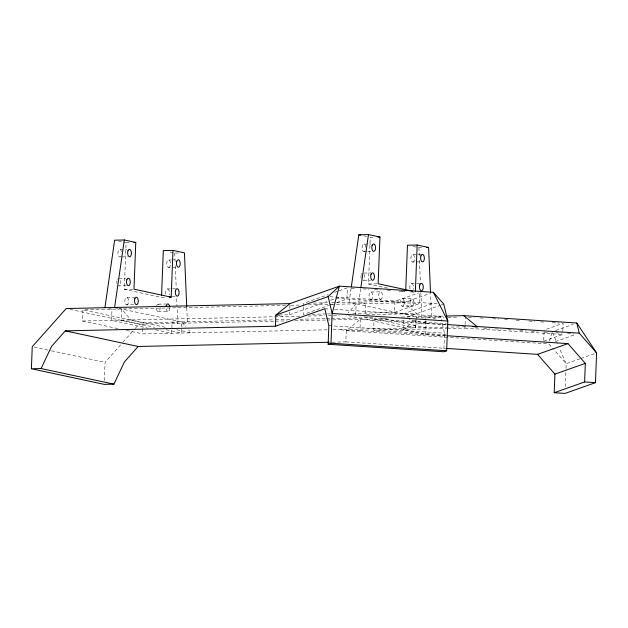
<?xml version="1.0" encoding="UTF-8"?>
<svg xmlns="http://www.w3.org/2000/svg" width="628" height="628" viewBox="0 0 628 628"><rect width="100%" height="100%" fill="white"/><g stroke="black" fill="none" stroke-linecap="round" stroke-linejoin="round"><path stroke-width="0.47" stroke-dasharray="3.14 2.35" d="M117.813 328.577L82.511 321.01L82.943 309.855L116.832 309.109M104.374 380.537L105.072 362.325L122.366 342.888M164.41 297.295L161.506 297.358L124.297 289.382L126.095 242.644L123.229 242.031M327.102 329.818L142.619 333.892L143.051 322.737L82.943 309.855M279.209 314.997L289.555 314.769L289.657 311.975M289.806 308.262L289.908 305.475M303.536 307.029L303.245 314.463L328.734 305.451M303.567 306.095L303.677 303.308L328.248 294.618M332.126 342.189L345.84 341.883L346.271 330.728L360.401 319.275L446.477 324.88M355.723 314.973L356.154 303.819L347.936 313.058M340.808 329.519L346.271 330.728L359.962 330.43L360.401 319.275L331.082 319.927M387.539 288.079L368.463 283.989L370.253 237.251L375.097 237.141M445.974 334.834L373.66 330.124L374.084 318.977L387.751 318.671M352.779 313.372L394.541 312.446L394.973 301.299L418.743 292.891M446.17 335.682L425.705 334.355L403.098 329.504L403.49 319.283M332.973 329.692L415.587 327.863L415.94 318.804M416.121 320.421L415.587 327.863M416.16 319.495L416.262 316.708L349.089 302.311L351.17 287.844M394.541 312.446L419.229 303.716L419.653 292.562M425.768 321.144L425.517 327.643L379.72 317.831M425.8 320.209L425.949 316.496L431.601 317.705L430.557 293.315M425.705 334.355L426.137 323.2L409.173 319.566M443.925 348.846L444.522 333.185L441.829 321.921M447.474 328.499L464.955 328.114L465.065 325.32M465.097 324.393L465.387 316.959M543.73 340.258L544.052 331.898M543.691 341.192L562.696 334.473L562.798 331.686M562.837 330.752L563.12 323.318L544.123 330.038M565.31 386.699L565.867 372.31M566.016 368.471L566.197 363.675L559.548 348.603M360.715 288.59L358.776 302.092L365.834 303.607L365.41 314.761L416.89 313.623L403.623 302.774L331.725 304.36M549.594 341.106L552.114 331.749M123.01 342.166L134.533 329.205M135.177 328.483L139.016 324.166L274.405 321.175M412.926 320.461L406.151 328.075L346.044 315.185M416.011 316.999L421.914 317.917L444.153 317.43M334.622 292.365L338.264 291.078M339.175 290.756L347.363 287.86L346.931 299.014L336.922 302.555M289.555 314.769L326.968 301.534M330.618 300.247L334.269 298.952M337.519 297.805L338.939 297.303M329.645 305.13L333.28 303.842M403.623 302.774L429.748 293.535M403.2 313.929L432.92 303.418M407.085 317.093L440.181 305.389M441.076 305.075L443.768 304.117M403.098 329.504L426.805 321.12M433.194 318.859L440.487 316.284L441.61 320.979M555.772 330.454L573.16 324.307M555.348 341.608L575.476 334.489M580.021 358.784L566.197 363.675L553.982 349.765M580.939 358.462L594.755 353.572M126.095 242.644L129.965 242.557M119.979 249.528L126.762 249.379M364.146 244.143L370.92 243.994M169.984 252.048L174.749 253.068L179.592 252.966M413.193 246.451L418.915 247.683L422.785 247.597M121.636 256.923L127.445 256.797M363.863 251.577L366.768 251.514M367.733 251.49L373.542 251.365M168.783 259.992L170.722 259.953M171.687 259.929L175.565 259.843M412.949 254.599L416.827 254.521M417.793 254.497L421.663 254.411M168.5 267.426A3.737 1.892 88.7 0 0 170.345 262.206A3.737 1.892 88.7 0 0 167.079 261.499A3.737 1.892 88.7 0 0 168.5 267.426L176.248 267.261M412.667 262.041A3.737 1.892 88.7 0 0 414.511 256.813A3.737 1.892 88.7 0 0 411.246 256.114A3.737 1.892 88.7 0 0 412.667 262.041L420.415 261.868M118.873 278.471L125.647 278.322M364.005 273.07L370.779 272.921M363.714 280.488L370.496 280.339M126.33 285.74L118.582 285.905A3.737 1.892 88.7 0 0 120.411 283.989A3.737 1.892 88.7 0 0 120.16 279.845M124.297 289.382L133.976 289.17M368.463 283.989L377.177 283.801M165.831 294.163A3.737 1.884 88.7 0 1 167.676 288.943L175.424 288.77M409.99 288.77A3.737 1.892 88.7 0 1 411.842 283.542L421.521 283.33M172.229 296.259L175.133 296.196M126.872 297.413L134.62 297.24M371.038 292.02L380.717 291.808M126.581 304.847A3.737 1.892 88.7 0 0 128.434 299.619A3.737 1.892 88.7 0 0 125.168 298.92A3.737 1.892 88.7 0 0 126.581 304.847L134.329 304.674M158.358 304.164L166.106 303.991M370.748 299.454A3.737 1.892 88.7 0 0 372.592 294.226A3.737 1.892 88.7 0 0 369.335 293.527A3.737 1.892 88.7 0 0 370.748 299.454L380.435 299.242A3.737 1.892 88.7 0 0 382.279 294.014A3.737 1.892 88.7 0 0 379.014 293.315A3.737 1.892 88.7 0 0 380.435 299.242M402.524 298.771L412.211 298.559M313.341 303.096L327.832 302.774M331.702 302.696L335.564 302.61M336.529 302.586L394.973 301.299M117.797 309.086L286.784 305.357M290.693 305.271L299.485 305.075M308.277 304.878L330.752 304.384M158.075 311.598L167.762 311.378A3.737 1.892 88.7 0 0 169.788 308.065M402.242 306.205A3.737 1.892 88.7 0 0 404.087 300.977A3.737 1.892 88.7 0 0 400.821 300.278A3.737 1.892 88.7 0 0 402.242 306.205L411.921 305.993A3.737 1.892 88.7 0 0 413.766 300.765A3.737 1.892 88.7 0 0 410.508 300.066A3.737 1.892 88.7 0 0 411.921 305.993M311.99 314.267L326.56 313.945M327.526 313.929L330.438 313.867M82.511 321.01L300.231 316.198M308.034 316.025L324.598 315.664M328.499 315.578L332.4 315.491M333.374 315.468L339.222 315.342M143.051 322.737L274.601 319.833M275.574 319.817L291.211 319.471M300.003 319.275L325.406 318.71M326.379 318.694L330.289 318.608M331.262 318.584L375.23 317.611M401.606 317.03L443.392 316.112M275.386 321.151L287.114 320.892M294.925 320.72L326.199 320.029M327.172 320.013L330.108 319.942M448.007 317.344L457.663 317.132M465.144 326.772L415.838 327.863L364.311 316.818M373.66 330.124L446.5 328.523M351.272 288.119L356.154 288.433M362.992 288.88L368.856 289.257M374.72 289.641L380.576 290.018M387.413 290.466L392.304 290.788M399.141 291.227L405.005 291.612M410.861 291.996L414.77 292.248M329.904 296.714L437.441 303.709M336.09 298.308L419.229 303.716M468.315 317.148L474.179 317.533M480.043 317.909L484.934 318.231M492.752 318.741L498.616 319.118M504.48 319.503L509.371 319.817M516.208 320.264L521.099 320.586M528.917 321.089L534.781 321.473M540.645 321.858L545.528 322.172M552.373 322.619L559.21 323.067M324.817 308.756L329.676 309.07M334.536 309.384L440.487 316.284M374.084 318.977L446.398 323.679M426.137 323.2L446.681 324.535M474.815 327.557L477.696 327.745M483.536 328.13L489.4 328.507M495.264 328.891L501.128 329.268M507.974 329.716L513.837 330.1M519.701 330.477L525.565 330.862M531.429 331.246L537.293 331.623M544.138 332.071L549.021 332.385M555.866 332.832L561.73 333.217M567.594 333.594L573.458 333.978M464.955 328.114L562.696 334.473M328.852 325.665L444.522 333.185M359.962 330.43L446.045 336.027M346.271 330.728L548.841 343.909L553.339 349.035M345.84 341.883L445.613 348.375M363.581 235.822L368.346 236.842M401.857 291.149L404.715 291.761M118.457 241.003L122.272 241.827M119.022 308.434L187.434 323.098L186.728 306.511M108.856 308.544L111.988 309.212L111.564 320.366L147.816 328.138M165.274 327.298L130.93 319.935L121.675 309L121.243 320.154L154.637 327.314M176.727 329.755L191.038 332.824L188.573 329.904M166.09 329.763L181.351 333.036L181.782 321.881L186.1 326.992M70.022 309.376L139.016 324.166M155.454 329.771L171.672 333.248L172.096 322.101L177.748 323.31L176.664 297.947M126.401 330.414L142.619 333.892M34.163 347.127L50.452 350.612M51.41 350.824L105.072 362.325M276.713 315.256L282.686 316.591M552.507 332.636L557.201 343.281M418.915 247.683L419.253 255.486M419.457 260.361L420.375 281.823M420.831 292.554L421.914 317.917M174.749 253.068L175.126 261.852M175.291 265.754L176.209 287.216M167.762 311.378A3.737 1.892 88.7 0 1 166.02 307.257M160.077 307.304A3.737 1.892 88.7 0 1 158.319 311.614A3.737 1.892 88.7 0 1 156.333 307.477M156.655 305.671A3.737 1.892 88.7 0 1 159.653 305.538M117.02 283.699A3.737 1.892 88.7 0 1 116.941 280.842M117.499 279.279A3.737 1.892 88.7 0 1 117.907 278.769M411.842 283.542A3.737 1.892 88.7 0 1 413.255 289.469M364.821 251.279A3.737 1.892 88.7 0 1 362.238 249.065A3.737 1.892 88.7 0 1 363.494 244.229A3.737 1.892 88.7 0 1 365.857 247.283M361.194 278.306A3.737 1.884 88.7 0 1 361.108 275.449M361.336 274.593A3.737 1.884 88.7 0 1 362.073 273.384M364.319 274.46A3.737 1.884 88.7 0 1 363.243 280.488M167.676 288.943A3.737 1.884 88.7 0 1 169.089 294.862M121.071 256.161A3.737 1.892 88.7 0 1 118.299 255.329A3.737 1.892 88.7 0 1 118.873 249.975A3.737 1.892 88.7 0 1 121.542 251.742"/><path stroke-width="0.94" d="M31.4 368.754L32.248 346.711L66.191 308.552L289.979 303.614L339.371 286.148L433.351 292.263L443.768 304.117L447.803 321.026L446.657 350.769L443.808 351.774L328.138 344.254L328.852 325.665L324.817 308.756L275.433 326.222L65.336 330.862L51.614 346.287L41.087 368.542L31.4 368.754L104.224 384.367L113.911 384.155L124.438 361.901L138.16 346.475L329.19 342.252M104.923 307.696L114.641 240.186L124.328 239.975L135.774 242.432L133.976 289.17L171.185 297.146L172.983 250.407L163.304 250.619L161.577 295.411M275.433 326.222L275.865 315.068L289.979 303.614M328.138 344.254L330.987 343.241L332.134 313.498L339.371 286.148L328.099 296.597L275.865 315.068M351.311 286.878L358.808 234.794L368.487 234.582L379.94 237.039L378.142 283.778L412.494 291.141M405.743 290.034L407.47 245.226L417.149 245.014L428.602 247.471L430.518 292.342M415.351 291.753L417.149 245.014M446.296 316.041L463.747 315.656L576.818 323.012L596.6 352.92L595.454 382.664L565.059 393.418L554.21 392.712L554.924 374.123L537.568 354.357L446.594 348.438M554.21 392.712L584.613 381.957L585.327 363.369L567.971 343.61L447.144 335.745M124.328 239.975L114.61 307.485L117.255 308.058M360.857 287.624L368.487 234.582M537.568 354.357L567.971 343.61M554.924 374.123L585.327 363.369M133.835 242.471L135.774 242.432M378.001 237.078L379.94 237.039M426.663 247.511L428.602 247.471M169.254 297.185L171.185 297.146M472.444 326.607L477.013 326.505L463.747 315.656M447.662 324.598L579.236 333.162L596.6 352.92M330.987 343.241L446.657 350.769M584.613 381.957L595.454 382.664M358.808 234.794L360.715 235.202M172.983 250.407L184.436 252.856L186.728 306.511M65.336 330.862L138.16 346.475M41.087 368.542L113.911 384.155M433.351 292.263L447.803 321.026L332.134 313.498L328.099 296.597M576.818 323.012L579.236 333.162M166.122 306.315A3.737 1.892 88.7 0 1 168.045 303.944A3.737 1.892 88.7 0 1 169.756 307.092M134.847 298.708A3.737 1.892 88.7 0 0 136.268 304.635A3.737 1.892 88.7 0 0 138.113 299.407A3.737 1.892 88.7 0 0 134.847 298.708M127.963 250.823A3.737 1.892 88.7 0 0 129.376 256.75A3.737 1.892 88.7 0 0 131.221 251.53A3.737 1.892 88.7 0 0 127.963 250.823M126.848 279.766A3.737 1.892 88.7 0 0 128.269 285.693A3.737 1.892 88.7 0 0 130.114 280.465A3.737 1.892 88.7 0 0 126.848 279.766M419.818 284.837A3.737 1.892 88.7 0 0 421.239 290.764A3.737 1.892 88.7 0 0 423.084 285.536A3.737 1.892 88.7 0 0 419.818 284.837M372.129 245.438A3.737 1.892 88.7 0 0 373.542 251.365A3.737 1.892 88.7 0 0 375.387 246.137A3.737 1.892 88.7 0 0 372.129 245.438M176.766 261.287A3.737 1.892 88.7 0 0 178.187 267.214A3.737 1.892 88.7 0 0 180.032 261.986A3.737 1.892 88.7 0 0 176.766 261.287M420.933 255.894A3.737 1.892 88.7 0 0 422.346 261.821A3.737 1.892 88.7 0 0 424.19 256.601A3.737 1.892 88.7 0 0 420.933 255.894M371.015 274.381A3.737 1.884 88.7 0 0 372.435 280.3A3.737 1.884 88.7 0 0 374.272 275.08A3.737 1.884 88.7 0 0 371.015 274.381M175.659 290.23A3.737 1.884 88.7 0 0 177.072 296.149A3.737 1.884 88.7 0 0 178.917 290.929A3.737 1.884 88.7 0 0 175.659 290.23"/></g></svg>
